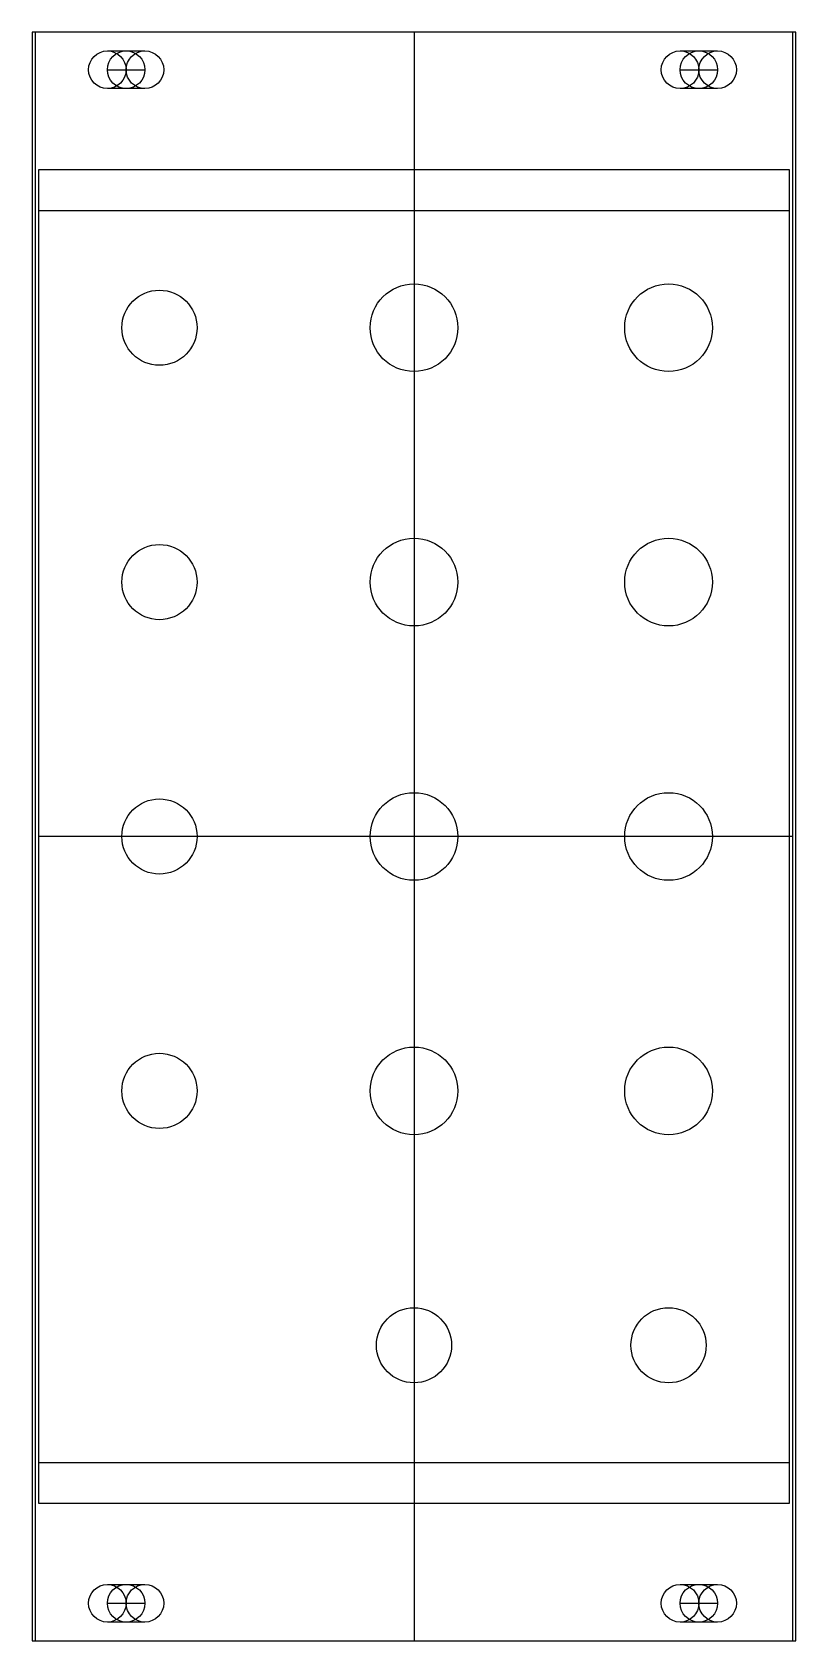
# Model space of a CAD drawing. Header units: millimetres. Extents: x -30 to 30, y -64 to 64.
import ezdxf

# ---------------------------------------------------------------- set-up
doc = ezdxf.new("R2010")
doc.units = ezdxf.units.MM
doc.layers.get('0').update_dxf_attribs({"linetype": 'CONTINUOUS'})

msp = doc.modelspace()

# ---------------------------------------------------------------- linework, layer by layer
for p, q in [((0, 64.25), (0, -64.25)), ((-24.48, 62.75), (-21.48, 62.75)), ((21.24, 62.75), (24.24, 62.75)), ((-24.48, 61.25), (-21.48, 61.25)), ((21.24, 61.25), (24.24, 61.25)), ((-21.48, 59.75), (-24.48, 59.75)), ((24.24, 59.75), (21.24, 59.75)), ((-29.98, 50), (29.98, 50)), ((30.23, 0), (-29.98, 0)), ((-29.98, -50), (29.98, -50)), ((-24.48, -59.75), (-21.48, -59.75)), ((21.24, -59.75), (24.24, -59.75)), ((-24.48, -61.25), (-21.48, -61.25)), ((21.24, -61.25), (24.24, -61.25)), ((-21.48, -62.75), (-24.48, -62.75)), ((24.24, -62.75), (21.24, -62.75))]:
    msp.add_line(p, q)
for points in [[(30.48, 64.25), (-30.48, 64.25), (-30.48, -64.25), (30.48, -64.25)], [(30.23, 64.25), (-30.23, 64.25), (-30.23, -64.25), (30.23, -64.25)], [(29.98, 53.25), (-29.98, 53.25), (-29.98, -53.25), (29.98, -53.25)]]:
    msp.add_lwpolyline(points, close=True)
for centre, radius in [((-24.48, 61.25), 1.5), ((-22.98, 61.25), 1.5), ((-21.48, 61.25), 1.5), ((21.24, 61.25), 1.5), ((22.74, 61.25), 1.5), ((24.24, 61.25), 1.5), ((0, 40.64), 3.5), ((20.32, 40.64), 3.5), ((-20.32, 40.64), 3), ((-20.32, 20.32), 3), ((0, 20.32), 3.5), ((20.32, 20.32), 3.5), ((-20.32, 0), 3), ((0, 0), 3.5), ((20.32, 0), 3.5), ((-20.32, -20.32), 3), ((0, -20.32), 3.5), ((20.32, -20.32), 3.5), ((0, -40.64), 3), ((20.32, -40.64), 3), ((-24.48, -61.25), 1.5), ((-22.98, -61.25), 1.5), ((-21.48, -61.25), 1.5), ((21.24, -61.25), 1.5), ((22.74, -61.25), 1.5), ((24.24, -61.25), 1.5)]:
    msp.add_circle(centre, radius)

doc.saveas('drawing.dxf')
